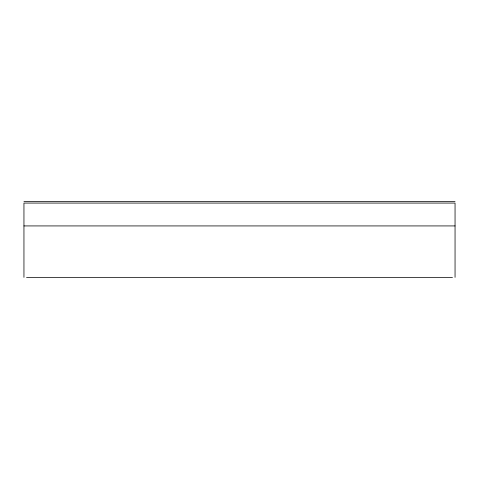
<?xml version="1.0" encoding="UTF-8"?>
<svg xmlns="http://www.w3.org/2000/svg" width="479" height="479" viewBox="0 0 479 479"><rect width="100%" height="100%" fill="white"/><g stroke="black" fill="none" stroke-linecap="round" stroke-linejoin="round"><path stroke-width="0.72" d="M23.95 201.641L455.05 201.641M23.95 225.926L455.05 225.926M26.543 277.359L452.475 277.359M455.05 277.359L455.05 203.066L23.95 203.066L23.95 277.359"/></g></svg>
